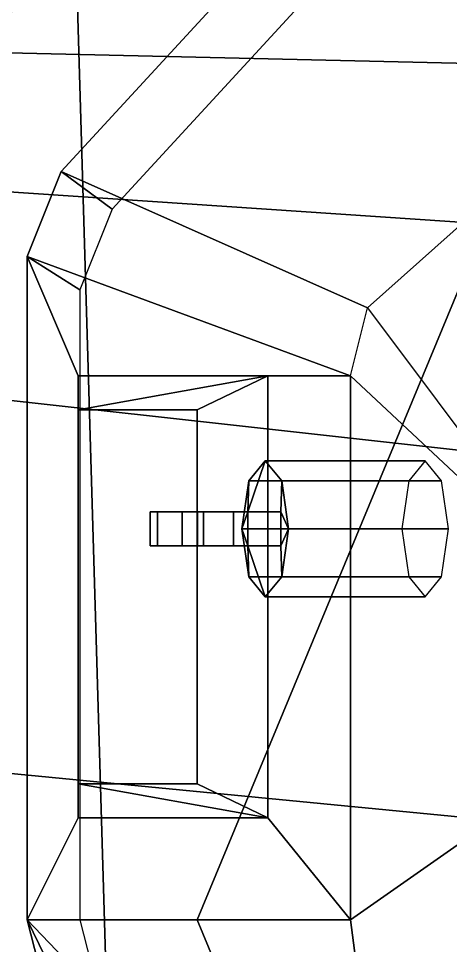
# Model space of a CAD drawing. Header units: millimetres. Extents: x -0.9 to 1.2, y -2.1 to 13.
# Drawn here: x -0.625 to -0.371, y -0.085 to 0.46 of the extents above; entities that cross this region are included whole.
import ezdxf

# ---------------------------------------------------------------- set-up
doc = ezdxf.new("R2010")
doc.units = ezdxf.units.MM
doc.layers.add('turret', color=2, linetype='Continuous')

msp = doc.modelspace()

# ---------------------------------------------------------------- linework, layer by layer
for points in [[(0.63, 1.81, 0.35), (0.53, -1.58, 0.35), (-0.53, -1.58, 0.35), (-0.63, 1.81, 0.35)], [(-0.63, -1.58, 0.35), (-0.63, 1.81, 0.35), (-0.63, 1.81, 0.35), (-0.53, -1.58, 0.35)], [(-0.6, 0.53, 1.34), (-0.84, 0.53, 0.89), (-0.84, 0.53, 0.89), (-0.64, 0.44, 1.34)], [(0.61, 0.53, 1.34), (-0.6, 0.53, 1.34), (-0.64, 0.44, 1.34), (0.66, 0.41, 1.34)], [(0.66, 0.41, 1.34), (-0.64, 0.44, 1.34), (-0.66, 0.36, 1.34), (0.68, 0.27, 1.34)], [(0.68, 0.27, 1.34), (-0.66, 0.36, 1.34), (-0.67, 0.24, 1.34), (0.68, 0.09, 1.34)], [(0.68, 0.09, 1.34), (-0.67, 0.24, 1.34), (-0.67, 0.02, 1.34), (0.67, -0.11, 1.34)], [(0.67, -0.11, 1.34), (-0.67, 0.02, 1.34), (-0.65, -0.19, 1.34), (0.65, -0.25, 1.34)]]:
    msp.add_3dface(points)
at = {"layer": 'turret'}
for points in [[(-0.33, 0.37, 1.87), (-0.37, 0.62, 1.4), (-0.6, 0.37, 1.4), (-0.42, 0.29, 1.87)], [(-0.37, 0.62, 1.4), (-0.3515, 0.5855, 1.37), (-0.57, 0.348, 1.37), (-0.6, 0.37, 1.4)], [(-0.42, 0.29, 1.87), (-0.6, 0.37, 1.4), (-0.62, 0.32, 1.4), (-0.43, 0.25, 1.87)], [(-0.6, 0.37, 1.4), (-0.57, 0.348, 1.37), (-0.589, 0.3005, 1.37), (-0.62, 0.32, 1.4)], [(-0.33, 0.37, 1.87), (-0.42, 0.29, 1.87), (-0.29651, 0.125, 1.87), (-0.205, 0.21651, 1.87)], [(-0.59, 0.25, 1.47421), (-0.62, 0.32, 1.4), (-0.62, -0.07, 1.4), (-0.59, -0.01, 1.47421)], [(-0.43, 0.25, 1.87), (-0.62, 0.32, 1.4), (-0.59, 0.25, 1.47421), (-0.47851, 0.25, 1.75)], [(-0.62, 0.32, 1.4), (-0.589, 0.3005, 1.37), (-0.589, -0.07, 1.37), (-0.62, -0.07, 1.4)], [(-0.36184, 0.31184, 1.34), (-0.52, -0.07, 1.34), (-0.52, -0.07, 1.37), (-0.36184, 0.31184, 1.37)], [(-0.59, 0.23, 1.7), (-0.59, 0.25, 1.47421), (-0.59, -0.01, 1.47421), (-0.59, 0.01, 1.7)], [(-0.47851, 0.25, 1.75), (-0.59, 0.23, 1.7), (-0.59, 0.23, 1.7), (-0.52, 0.23, 1.75)], [(-0.47851, 0.25, 1.75), (-0.59, 0.25, 1.47421), (-0.59, 0.25, 1.47421), (-0.59, 0.23, 1.7)], [(-0.47851, 0.25, 1.75), (-0.52, 0.23, 1.75), (-0.52, 0.01, 1.75), (-0.47851, -0.01, 1.75)], [(-0.43, 0.25, 1.87), (-0.47851, 0.25, 1.75), (-0.47851, -0.01, 1.75), (-0.43, -0.07, 1.87)], [(-0.43, 0.25, 1.87), (-0.43, -0.07, 1.87), (-0.33, 0, 1.87), (-0.29651, 0.125, 1.87)], [(-0.52, 0.23, 1.75), (-0.59, 0.23, 1.7), (-0.59, 0.01, 1.7), (-0.52, 0.01, 1.75)], [(-0.47033, 0.18828, 1.82658), (-0.48, 0.2, 1.8), (-0.49026, 0.17, 1.77181), (-0.47091, 0.17, 1.82497)], [(-0.48, 0.2, 1.8), (-0.48967, 0.18828, 1.77342), (-0.49026, 0.17, 1.77181)], [(-0.38603, 0.2, 1.7658), (-0.3957, 0.18828, 1.73922), (-0.48967, 0.18828, 1.77342), (-0.48, 0.2, 1.8)], [(-0.37636, 0.18828, 1.79238), (-0.38603, 0.2, 1.7658), (-0.48, 0.2, 1.8), (-0.47033, 0.18828, 1.82658)], [(-0.3957, 0.18828, 1.73922), (-0.39971, 0.16, 1.72821), (-0.49368, 0.16, 1.76241), (-0.48967, 0.18828, 1.77342)], [(-0.48967, 0.18828, 1.77342), (-0.49368, 0.16, 1.76241), (-0.49026, 0.17, 1.77181)], [(-0.46632, 0.16, 1.83759), (-0.46632, 0.16, 1.83759), (-0.47033, 0.18828, 1.82658), (-0.47091, 0.17, 1.82497)], [(-0.37235, 0.16, 1.80339), (-0.37636, 0.18828, 1.79238), (-0.47033, 0.18828, 1.82658), (-0.46632, 0.16, 1.83759)], [(-0.52891, 0.15, 1.83102), (-0.52891, 0.17, 1.83102), (-0.54764, 0.17, 1.80022), (-0.54764, 0.15, 1.80022)], [(-0.54764, 0.15, 1.80022), (-0.54764, 0.17, 1.80022), (-0.54342, 0.17, 1.79116), (-0.54342, 0.15, 1.79116)], [(-0.54342, 0.17, 1.79116), (-0.54764, 0.17, 1.80022), (-0.51623, 0.17, 1.80384)], [(-0.51984, 0.17, 1.83525), (-0.51623, 0.17, 1.80384), (-0.54764, 0.17, 1.80022), (-0.52891, 0.17, 1.83102)], [(-0.54342, 0.15, 1.79116), (-0.54342, 0.17, 1.79116), (-0.51623, 0.17, 1.80384), (-0.51623, 0.15, 1.80384)], [(-0.51984, 0.15, 1.83525), (-0.51984, 0.17, 1.83525), (-0.52891, 0.17, 1.83102), (-0.52891, 0.15, 1.83102)], [(-0.47091, 0.15, 1.82497), (-0.47091, 0.17, 1.82497), (-0.51984, 0.17, 1.83525), (-0.51984, 0.15, 1.83525)], [(-0.51623, 0.17, 1.80384), (-0.51984, 0.17, 1.83525), (-0.47091, 0.17, 1.82497), (-0.49871, 0.17, 1.78994)], [(-0.51623, 0.15, 1.80384), (-0.51623, 0.17, 1.80384), (-0.49871, 0.17, 1.78994), (-0.49871, 0.15, 1.78994)], [(-0.49871, 0.15, 1.78994), (-0.49871, 0.17, 1.78994), (-0.49026, 0.17, 1.77181), (-0.49026, 0.15, 1.77181)], [(-0.49871, 0.17, 1.78994), (-0.47091, 0.17, 1.82497), (-0.47091, 0.17, 1.82497), (-0.49026, 0.17, 1.77181)], [(-0.49026, 0.17, 1.77181), (-0.49368, 0.16, 1.76241), (-0.49026, 0.15, 1.77181)], [(-0.46632, 0.16, 1.83759), (-0.46632, 0.16, 1.83759), (-0.47091, 0.17, 1.82497), (-0.47091, 0.15, 1.82497)], [(-0.39971, 0.16, 1.72821), (-0.3957, 0.13172, 1.73922), (-0.48967, 0.13172, 1.77342), (-0.49368, 0.16, 1.76241)], [(-0.49026, 0.15, 1.77181), (-0.49368, 0.16, 1.76241), (-0.48967, 0.13172, 1.77342)], [(-0.46632, 0.16, 1.83759), (-0.46632, 0.16, 1.83759), (-0.47091, 0.15, 1.82497), (-0.47033, 0.13172, 1.82658)], [(-0.37636, 0.13172, 1.79238), (-0.37235, 0.16, 1.80339), (-0.46632, 0.16, 1.83759), (-0.47033, 0.13172, 1.82658)], [(-0.51623, 0.15, 1.80384), (-0.51984, 0.15, 1.83525), (-0.52891, 0.15, 1.83102), (-0.54764, 0.15, 1.80022)], [(-0.54764, 0.15, 1.80022), (-0.54342, 0.15, 1.79116), (-0.51623, 0.15, 1.80384)], [(-0.51984, 0.15, 1.83525), (-0.51623, 0.15, 1.80384), (-0.49871, 0.15, 1.78994), (-0.47091, 0.15, 1.82497)], [(-0.47091, 0.15, 1.82497), (-0.49871, 0.15, 1.78994), (-0.49026, 0.15, 1.77181), (-0.47091, 0.15, 1.82497)], [(-0.48, 0.12, 1.8), (-0.47033, 0.13172, 1.82658), (-0.47091, 0.15, 1.82497), (-0.49026, 0.15, 1.77181)], [(-0.48967, 0.13172, 1.77342), (-0.48, 0.12, 1.8), (-0.49026, 0.15, 1.77181)], [(-0.3957, 0.13172, 1.73922), (-0.38603, 0.12, 1.7658), (-0.48, 0.12, 1.8), (-0.48967, 0.13172, 1.77342)], [(-0.38603, 0.12, 1.7658), (-0.37636, 0.13172, 1.79238), (-0.47033, 0.13172, 1.82658), (-0.48, 0.12, 1.8)], [(-0.52, 0.01, 1.75), (-0.59, 0.01, 1.7), (-0.59, 0.01, 1.7), (-0.47851, -0.01, 1.75)], [(-0.59, 0.01, 1.7), (-0.59, -0.01, 1.47421), (-0.59, -0.01, 1.47421), (-0.47851, -0.01, 1.75)], [(-0.43, -0.07, 1.87), (-0.4, -0.3, 1.87), (-0.29651, -0.125, 1.87), (-0.33, 0, 1.87)], [(-0.47851, -0.01, 1.75), (-0.59, -0.01, 1.47421), (-0.62, -0.07, 1.4), (-0.43, -0.07, 1.87)], [(-0.4, -0.3, 1.87), (-0.62, -0.07, 1.4), (-0.47, -0.3783, 1.71), (-0.4, -0.3, 1.87)], [(-0.43, -0.07, 1.87), (-0.62, -0.07, 1.4), (-0.4, -0.3, 1.87), (-0.43, -0.07, 1.87)], [(-0.47, -0.3783, 1.71), (-0.62, -0.07, 1.4), (-0.51, -0.5, 1.4), (-0.47, -0.3783, 1.71)], [(-0.62, -0.07, 1.4), (-0.589, -0.07, 1.37), (-0.4845, -0.4785, 1.37), (-0.51, -0.5, 1.4)], [(-0.52, -0.07, 1.34), (-0.36184, -0.45184, 1.34), (-0.36184, -0.45184, 1.37), (-0.52, -0.07, 1.37)]]:
    msp.add_3dface(points, dxfattribs=at)

doc.saveas('drawing.dxf')
